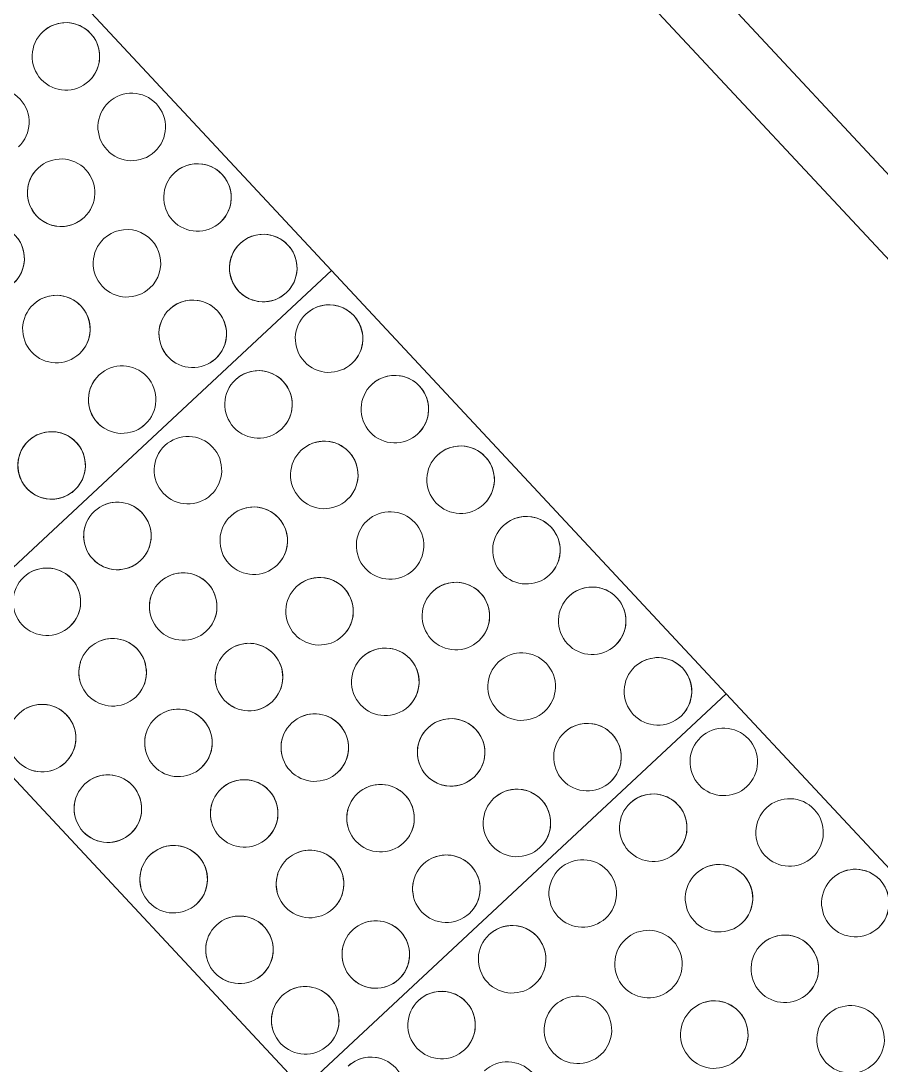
# Model space of a CAD drawing. Header units: millimetres. Extents: x -71377 to 516042, y -145869 to 441446.
# Drawn here: x 239351 to 239797, y 194019 to 194560 of the extents above; entities that cross this region are included whole.
import ezdxf

# ---------------------------------------------------------------- set-up
doc = ezdxf.new("R2010")
doc.units = ezdxf.units.MM
doc.header["$LTSCALE"] = 1000
for name, color, linetype, lineweight in [('A-detl', 7, 'Continuous', 5), ('A-door-hdln', 8, 'Continuous', 5), ('A-ele-8', 8, 'Continuous', 5), ('A-fnsh', 5, 'Continuous', 5), ('AA_점형블럭', 8, 'Continuous', 5)]:
    doc.layers.add(name, color=color, linetype=linetype, lineweight=lineweight)

# ---------------------------------------------------------------- blocks, each defined once
blk = doc.blocks.new('자동문편개형_로비폰_ - _A_ASD_24x23-V15-지반층 배치도')
at = {"layer": 'A-door-hdln'}
blk.add_line((-1155.000000000013, 84.99999999998325), (1154.999999999994, 84.99999999998325), dxfattribs=at)
blk = doc.blocks.new('점자블럭_원형_개수_ - 점자블럭_원형_개수_-V17-지반층 배치도')
at = {"layer": 'AA_점형블럭'}
for p, q in [((300.0000000000001, -300), (300.0000000000001, 0)), ((600, 0), (300, 0)), ((300, 0), (300, -300)), ((600, -300), (600, 0)), ((600, 0), (600, -300)), ((3.383959779057477e-14, -300), (300.0000000000001, -300)), ((300, -300), (600, -300)), ((600, -300), (900.0000000000001, -300))]:
    blk.add_line(p, q, dxfattribs=at)
for centre, radius, start, end in [((324.9999999999998, -24.99999999999973), 17.49999999999996, 2.989721400575706e-13, 179.9999999999999), ((324.9999999999998, -24.99999999999973), 17.49999999999997, 90.0000000000005, 180.0000000000003), ((324.9999999999998, -24.99999999999932), 17.49999999999997, 2.862499213317165e-13, 179.9999999999999), ((324.9999999999998, -24.99999999999932), 17.49999999999998, 90.00000000000045, 180.0000000000002), ((324.9999999999998, -24.99999999999973), 17.5, 30.00000000000072, 60.00000000000049), ((324.9999999999998, -24.99999999999932), 17.49999999999995, 30.00000000000074, 60.00000000000039), ((374.9999999999998, -24.99999999999959), 17.49999999999993, 3.021526947390341e-13, 180), ((374.9999999999998, -24.99999999999959), 17.49999999999997, 90.0000000000005, 180.0000000000003), ((374.9999999999998, -24.99999999999919), 17.49999999999995, 4.452776554048923e-13, 180), ((374.9999999999998, -24.99999999999919), 17.49999999999996, 90.0000000000004, 180.0000000000004), ((374.9999999999998, -24.99999999999959), 17.49999999999994, 30.00000000000049, 60.00000000000072), ((374.9999999999998, -24.99999999999919), 17.49999999999993, 30.00000000000056, 60.00000000000053), ((424.9999999999998, -24.99999999999946), 17.50000000000009, 3.68944343049768e-13, 179.9999999999997), ((424.9999999999998, -24.99999999999946), 17.50000000000006, 90.00000000000061, 180.0000000000002), ((424.9999999999998, -24.99999999999899), 17.50000000000014, 3.68944343049768e-13, 179.9999999999995), ((424.9999999999998, -24.99999999999899), 17.50000000000004, 90.0000000000005, 180.0000000000001), ((424.9999999999998, -24.99999999999946), 17.49999999999997, 30.00000000000066, 60.00000000000062), ((424.9999999999998, -24.99999999999899), 17.49999999999997, 30.00000000000082, 60.00000000000065), ((474.9999999999998, -24.99999999999878), 17.49999999999994, 3.244165775092787e-13, 179.9999999999999), ((474.9999999999998, -24.99999999999878), 17.4999999999999, 90.00000000000034, 180.0000000000003), ((474.9999999999998, -24.99999999999834), 17.4999999999999, 4.007498898644031e-13, 180.0000000000001), ((474.9999999999998, -24.99999999999834), 17.49999999999994, 90.00000000000038, 180.0000000000004), ((474.9999999999998, -24.99999999999878), 17.49999999999997, 30.00000000000052, 60.00000000000058), ((474.9999999999998, -24.99999999999834), 17.49999999999993, 30.00000000000059, 60.00000000000045), ((524.9999999999998, -24.99999999999865), 17.49999999999998, 2.862499213317165e-13, 180.0000000000001), ((524.9999999999998, -24.99999999999865), 17.5, 90.00000000000037, 180.0000000000004), ((524.9999999999998, -24.99999999999811), 17.49999999999988, 2.385416011097637e-13, 180), ((524.9999999999998, -24.99999999999811), 17.49999999999994, 90.00000000000031, 180.0000000000003), ((274.9999999999998, -24.99999999999853), 17.50000000000001, 179.9999999999997, 359.9999999999993), ((274.9999999999998, -24.99999999999799), 17.50000000000006, 179.9999999999996, 359.9999999999994), ((274.9999999999998, -24.99999999999853), 17.49999999999996, 299.9999999999997, 8.905553108097848e-14), ((274.9999999999998, -24.99999999999799), 17.49999999999996, 299.9999999999995, 8.269442171805142e-14), ((324.9999999999998, -24.99999999999973), 17.50000000000009, 179.9999999999997, 359.9999999999991), ((324.9999999999998, -24.99999999999973), 17.50000000000006, 179.9999999999999, 344.9999999999998), ((324.9999999999998, -24.99999999999932), 17.50000000000012, 179.9999999999997, 359.9999999999992), ((324.9999999999998, -24.99999999999932), 17.49999999999995, 179.9999999999998, 344.9999999999997), ((374.9999999999998, -24.99999999999959), 17.50000000000012, 179.9999999999997, 359.9999999999991), ((374.9999999999998, -24.99999999999959), 17.50000000000001, 179.9999999999999, 344.9999999999996), ((374.9999999999998, -24.99999999999919), 17.50000000000012, 179.9999999999997, 359.9999999999992), ((374.9999999999998, -24.99999999999919), 17.50000000000002, 179.9999999999999, 344.9999999999996), ((424.9999999999998, -24.99999999999946), 17.49999999999995, 179.9999999999998, 359.9999999999992), ((424.9999999999998, -24.99999999999946), 17.4999999999999, 179.9999999999999, 344.9999999999997), ((424.9999999999998, -24.99999999999899), 17.49999999999989, 179.9999999999999, 5.088887490341627e-14), ((424.9999999999998, -24.99999999999899), 17.50000000000001, 180, 344.9999999999997), ((474.9999999999998, -24.99999999999878), 17.49999999999996, 179.9999999999997, 359.9999999999993), ((474.9999999999998, -24.99999999999878), 17.50000000000007, 179.9999999999997, 344.9999999999997), ((474.9999999999998, -24.99999999999834), 17.50000000000004, 179.9999999999996, 359.9999999999991), ((474.9999999999998, -24.99999999999834), 17.50000000000007, 179.9999999999999, 344.9999999999997), ((524.9999999999998, -24.99999999999865), 17.50000000000013, 179.9999999999998, 359.9999999999991), ((524.9999999999998, -24.99999999999865), 17.50000000000002, 180, 344.9999999999996), ((524.9999999999998, -24.99999999999811), 17.50000000000004, 179.9999999999998, 359.9999999999991), ((524.9999999999998, -24.99999999999811), 17.50000000000002, 179.9999999999999, 344.9999999999997), ((275.0000000000001, -74.99999999999854), 17.50000000000002, 3.943887805014761e-13, 179.9999999999997), ((275.0000000000001, -74.99999999999854), 17.49999999999999, 1.005055279342471e-12, 180.0000000000003), ((275, -74.9999999999981), 17.50000000000006, 2.464929878134225e-13, 179.9999999999997), ((275, -74.9999999999981), 17.50000000000001, 6.64735928425875e-13, 180.0000000000002), ((325.0000000000001, -74.99999999999989), 17.49999999999993, 6.011248347966047e-13, 179.9999999999999), ((325.0000000000001, -74.99999999999989), 17.49999999999999, 90.0000000000005, 180.0000000000005), ((325, -74.99999999999933), 17.50000000000008, 3.212360228278152e-13, 179.9999999999997), ((325, -74.99999999999933), 17.49999999999999, 90.00000000000037, 180.0000000000001), ((375, -74.99999999999977), 17.50000000000012, 2.544443745170813e-13, 179.9999999999995), ((375, -74.99999999999977), 17.5, 90.00000000000034, 180.0000000000001), ((375, -74.99999999999918), 17.50000000000007, 1.367638513029312e-13, 179.9999999999997), ((375, -74.99999999999918), 17.50000000000002, 90.0000000000005, 180.0000000000001), ((425, -74.99999999999943), 17.50000000000009, 1.622082887546394e-13, 179.9999999999999), ((425, -74.99999999999943), 17.50000000000003, 90.0000000000005, 180.0000000000001), ((425, -74.99999999999909), 17.50000000000013, 2.926110306946435e-13, 179.9999999999996), ((425, -74.99999999999909), 17.49999999999999, 90.00000000000034, 180.0000000000001), ((475.0000000000001, -74.99999999999889), 17.49999999999996, 3.81666561775622e-13, 180.0000000000001), ((475.0000000000001, -74.99999999999889), 17.49999999999998, 90.00000000000064, 180.0000000000004), ((475.0000000000001, -74.99999999999838), 17.50000000000004, 1.653888434361028e-13, 179.9999999999997), ((475.0000000000001, -74.99999999999838), 17.50000000000013, 90.00000000000072, 180.0000000000001), ((525, -74.99999999999875), 17.4999999999999, 3.053332494204976e-13, 180.0000000000001), ((525, -74.99999999999875), 17.49999999999991, 90.00000000000041, 180.0000000000004), ((525, -74.99999999999825), 17.50000000000002, 1.304027419400042e-13, 179.9999999999999), ((525, -74.99999999999825), 17.49999999999996, 90.00000000000045, 180.0000000000001), ((575, -74.99999999999852), 17.50000000000011, 3.722157707221299e-13, 179.9999999999998), ((575, -74.99999999999852), 17.49999999999998, 90.00000000000031, 180.0000000000003), ((575, -74.99999999999811), 17.50000000000007, 2.735277026058625e-13, 179.9999999999996), ((575, -74.99999999999811), 17.50000000000002, 90.0000000000005, 180.0000000000001), ((325.0000000000001, -74.99999999999989), 17.4999999999999, 30.00000000000078, 60.00000000000065), ((325, -74.99999999999933), 17.5000000000001, 30.0000000000009, 60.00000000000061), ((375, -74.99999999999977), 17.5, 30.00000000000092, 60.0000000000005), ((375, -74.99999999999918), 17.50000000000004, 30.0000000000006, 60.00000000000084), ((425, -74.99999999999943), 17.50000000000008, 30.0000000000007, 60.00000000000039), ((425, -74.99999999999909), 17.50000000000013, 30.0000000000009, 60.00000000000055), ((475.0000000000001, -74.99999999999889), 17.5, 30.00000000000062, 60.00000000000041), ((475.0000000000001, -74.99999999999838), 17.49999999999993, 30.0000000000007, 60.00000000000048), ((525, -74.99999999999875), 17.50000000000004, 30.00000000000059, 60.00000000000084), ((525, -74.99999999999825), 17.50000000000004, 30.00000000000059, 60.00000000000088), ((225.0000000000001, -74.99999999999879), 17.50000000000005, 179.9999999999996, 359.9999999999992), ((225.0000000000001, -74.99999999999879), 17.50000000000002, 180.0000000000001, 5.088887490341627e-14), ((225, -74.99999999999822), 17.50000000000006, 179.9999999999998, 359.9999999999991), ((225, -74.99999999999822), 17.49999999999995, 180.0000000000004, 0), ((275.0000000000001, -74.99999999999854), 17.50000000000004, 179.9999999999996, 359.9999999999992), ((275.0000000000001, -74.99999999999854), 17.50000000000001, 180, 5.088887490341627e-14), ((275, -74.9999999999981), 17.5, 179.9999999999998, 359.9999999999991), ((275, -74.9999999999981), 17.49999999999994, 180.0000000000004, 5.088887490341627e-14), ((325.0000000000001, -74.99999999999989), 17.50000000000016, 179.9999999999995, 359.9999999999991), ((325.0000000000001, -74.99999999999989), 17.49999999999991, 179.9999999999997, 344.9999999999995), ((325, -74.99999999999933), 17.5, 179.9999999999998, 359.9999999999994), ((325, -74.99999999999933), 17.50000000000001, 179.9999999999998, 344.9999999999996), ((375, -74.99999999999977), 17.49999999999995, 179.9999999999997, 359.9999999999994), ((375, -74.99999999999977), 17.49999999999999, 179.9999999999997, 344.9999999999997), ((375, -74.99999999999918), 17.49999999999999, 179.9999999999999, 359.9999999999994), ((375, -74.99999999999918), 17.49999999999999, 179.9999999999999, 344.9999999999996), ((425, -74.99999999999943), 17.5, 180, 359.9999999999994), ((425, -74.99999999999943), 17.49999999999994, 179.9999999999999, 344.9999999999997), ((425, -74.99999999999909), 17.49999999999993, 179.9999999999998, 0), ((425, -74.99999999999909), 17.50000000000001, 179.9999999999997, 344.9999999999997), ((475.0000000000001, -74.99999999999889), 17.50000000000013, 179.9999999999998, 359.9999999999989), ((475.0000000000001, -74.99999999999889), 17.50000000000005, 180, 344.9999999999997), ((475.0000000000001, -74.99999999999838), 17.50000000000009, 179.9999999999998, 359.9999999999991), ((475.0000000000001, -74.99999999999838), 17.50000000000005, 179.9999999999999, 344.9999999999996), ((525, -74.99999999999875), 17.49999999999988, 179.9999999999999, 359.9999999999993), ((525, -74.99999999999875), 17.49999999999996, 180, 344.9999999999997), ((525, -74.99999999999825), 17.50000000000002, 179.9999999999997, 359.9999999999993), ((525, -74.99999999999825), 17.49999999999999, 179.9999999999998, 344.9999999999999), ((575, -74.99999999999852), 17.49999999999995, 179.9999999999999, 359.9999999999994), ((575, -74.99999999999852), 17.49999999999999, 179.9999999999998, 344.9999999999997), ((575, -74.99999999999811), 17.50000000000005, 179.9999999999998, 359.9999999999992), ((575, -74.99999999999811), 17.49999999999996, 179.9999999999999, 344.9999999999998), ((225.0000000000001, -124.9999999999988), 17.50000000000004, 3.307776868722057e-13, 179.9999999999996), ((225.0000000000001, -124.9999999999988), 17.5, 8.396664359063685e-13, 180.0000000000001), ((225, -124.9999999999983), 17.50000000000001, 2.289999370653732e-13, 179.9999999999997), ((225, -124.9999999999983), 17.49999999999999, 5.852220613892871e-13, 180.0000000000001), ((275.0000000000001, -124.9999999999987), 17.50000000000005, 4.325554366790383e-13, 179.9999999999995), ((275.0000000000001, -124.9999999999987), 17.50000000000001, 1.113194138512231e-12, 180.0000000000002), ((275, -124.9999999999981), 17.50000000000006, 1.861078853610655e-13, 179.9999999999999), ((275, -124.9999999999981), 17.50000000000001, 5.247915224414803e-13, 180.0000000000002), ((324.9999999999999, -125), 17.5, 1.861078853610655e-13, 179.9999999999999), ((324.9999999999999, -125), 17.50000000000001, 90.00000000000021, 180.0000000000002), ((325.0000000000001, -124.9999999999995), 17.49999999999994, 5.232012451007485e-13, 179.9999999999998), ((325.0000000000001, -124.9999999999995), 17.49999999999998, 90.00000000000053, 180.0000000000003), ((375, -124.9999999999997), 17.49999999999996, 1.653888434361028e-13, 180), ((375, -124.9999999999997), 17.50000000000001, 90.00000000000026, 180.0000000000002), ((375, -124.9999999999992), 17.50000000000007, 1.367638513029312e-13, 179.9999999999998), ((375, -124.9999999999992), 17.50000000000002, 90.0000000000005, 180.0000000000001), ((425, -124.9999999999996), 17.50000000000011, 2.289999370653732e-13, 179.9999999999995), ((425, -124.9999999999996), 17.50000000000002, 90.0000000000005, 180.0000000000001), ((425, -124.999999999999), 17.50000000000008, 1.876527262063475e-13, 179.9999999999998), ((425, -124.999999999999), 17.50000000000001, 90.0000000000005, 180.0000000000001), ((475.0000000000001, -124.9999999999989), 17.49999999999993, 2.289999370653732e-13, 180), ((475.0000000000001, -124.9999999999989), 17.50000000000006, 90.00000000000058, 180.0000000000004), ((475.0000000000001, -124.9999999999986), 17.50000000000001, 4.325554366790383e-13, 179.9999999999999), ((475.0000000000001, -124.9999999999986), 17.50000000000002, 90.0000000000004, 180.0000000000004), ((525, -124.9999999999988), 17.50000000000003, 1.081388591697596e-13, 179.9999999999997), ((525, -124.9999999999988), 17.50000000000003, 90.0000000000005, 180.0000000000001), ((525, -124.9999999999983), 17.50000000000003, 1.526666247102488e-13, 179.9999999999997), ((525, -124.9999999999983), 17.50000000000002, 90.0000000000005, 180.0000000000001), ((575, -124.9999999999986), 17.49999999999998, 3.053332494204976e-13, 180.0000000000001), ((575, -124.9999999999986), 17.49999999999998, 90.00000000000037, 180.0000000000004), ((575, -124.9999999999981), 17.50000000000005, 1.653888434361028e-13, 179.9999999999995), ((575, -124.9999999999981), 17.50000000000006, 90.00000000000058, 180.0000000000002), ((625, -124.9999999999999), 17.49999999999995, 1.84472171524884e-13, 180.0000000000004), ((625, -124.9999999999995), 17.50000000000006, 4.579998741307465e-13, 179.9999999999995), ((625, -124.9999999999999), 17.49999999999996, 6.513775987637278e-13, 165.0000000000004), ((625, -124.9999999999995), 17.49999999999999, 1.116647312166383e-12, 165.0000000000001), ((324.9999999999999, -125), 17.50000000000002, 30.00000000000054, 60.00000000000065), ((325.0000000000001, -124.9999999999995), 17.49999999999984, 30.00000000000068, 60.00000000000095), ((375, -124.9999999999997), 17.50000000000005, 30.00000000000067, 60.0000000000005), ((375, -124.9999999999992), 17.50000000000005, 30.00000000000064, 60.00000000000055), ((425, -124.9999999999996), 17.50000000000003, 30.00000000000069, 60.00000000000034), ((425, -124.999999999999), 17.50000000000008, 30.00000000000081, 60.00000000000044), ((475.0000000000001, -124.9999999999989), 17.49999999999993, 30.00000000000065, 60.00000000000052), ((475.0000000000001, -124.9999999999986), 17.49999999999995, 30.00000000000079, 60.00000000000044), ((525, -124.9999999999988), 17.5000000000001, 30.00000000000058, 60.00000000000063), ((525, -124.9999999999983), 17.50000000000004, 30.00000000000064, 60.00000000000087), ((575, -124.9999999999986), 17.50000000000016, 30.00000000000063, 60.00000000000031), ((575, -124.9999999999981), 17.5, 30.00000000000037, 60.00000000000045), ((225.0000000000001, -124.9999999999988), 17.50000000000004, 179.9999999999997, 359.9999999999992), ((225.0000000000001, -124.9999999999988), 17.49999999999998, 180.0000000000001, 5.088887490341627e-14), ((225, -124.9999999999983), 17.50000000000006, 179.9999999999997, 359.9999999999992), ((225, -124.9999999999983), 17.49999999999995, 180.0000000000002, 5.088887490341627e-14), ((275.0000000000001, -124.9999999999987), 17.49999999999997, 179.9999999999996, 359.9999999999994), ((275.0000000000001, -124.9999999999987), 17.50000000000001, 180, 5.088887490341627e-14), ((275, -124.9999999999981), 17.5, 179.9999999999999, 359.9999999999991), ((275, -124.9999999999981), 17.49999999999994, 180.0000000000005, 1.526666247102488e-13), ((324.9999999999999, -125), 17.49999999999994, 179.9999999999999, 359.9999999999992), ((324.9999999999999, -125), 17.50000000000003, 179.9999999999999, 344.9999999999995), ((325.0000000000001, -124.9999999999995), 17.50000000000013, 179.9999999999996, 359.9999999999992), ((325.0000000000001, -124.9999999999995), 17.49999999999991, 179.9999999999997, 344.9999999999994), ((375, -124.9999999999997), 17.49999999999994, 180, 359.9999999999991), ((375, -124.9999999999997), 17.49999999999998, 180, 344.9999999999996), ((375, -124.9999999999992), 17.50000000000006, 179.9999999999999, 359.9999999999991), ((375, -124.9999999999992), 17.49999999999992, 179.9999999999999, 344.9999999999997), ((425, -124.9999999999996), 17.49999999999993, 179.9999999999999, 359.9999999999995), ((425, -124.9999999999996), 17.49999999999994, 179.9999999999998, 344.9999999999996), ((425, -124.999999999999), 17.5, 180, 359.9999999999992), ((425, -124.999999999999), 17.50000000000001, 179.9999999999998, 344.9999999999997), ((475.0000000000001, -124.9999999999989), 17.50000000000014, 179.9999999999998, 359.9999999999991), ((475.0000000000001, -124.9999999999989), 17.50000000000006, 180.0000000000001, 344.9999999999996), ((475.0000000000001, -124.9999999999986), 17.50000000000007, 179.9999999999996, 359.9999999999992), ((475.0000000000001, -124.9999999999986), 17.49999999999996, 179.9999999999999, 344.9999999999997), ((525, -124.9999999999988), 17.49999999999988, 179.9999999999999, 359.9999999999994), ((525, -124.9999999999988), 17.49999999999996, 179.9999999999999, 344.9999999999999), ((525, -124.9999999999983), 17.49999999999989, 180, 359.9999999999996), ((525, -124.9999999999983), 17.49999999999996, 179.9999999999999, 344.9999999999997), ((575, -124.9999999999986), 17.5, 180, 359.9999999999992), ((575, -124.9999999999986), 17.49999999999996, 180, 344.9999999999996), ((575, -124.9999999999981), 17.49999999999996, 179.9999999999999, 359.9999999999994), ((575, -124.9999999999981), 17.49999999999996, 180, 344.9999999999995), ((625, -124.9999999999999), 17.50000000000005, 179.9999999999999, 359.9999999999989), ((625, -124.9999999999995), 17.49999999999984, 179.9999999999998, 0), ((625, -124.9999999999999), 17.5, 255, 359.9999999999996), ((625, -124.9999999999995), 17.50000000000004, 255.0000000000002, 1.208610778956136e-13), ((625, -124.9999999999999), 17.4999999999999, 209.9999999999999, 239.9999999999999), ((625, -124.9999999999995), 17.4999999999999, 209.9999999999997, 239.9999999999998), ((175.0000000000001, -174.9999999999991), 17.50000000000004, 3.339582415536692e-13, 179.9999999999999), ((175.0000000000001, -174.9999999999991), 17.49999999999999, 6.933609205590465e-13, 180.0000000000002), ((175.0000000000003, -174.9999999999985), 17.50000000000003, 2.791618280415973e-13, 180), ((175.0000000000003, -174.9999999999985), 17.49999999999997, 6.106664988409952e-13, 180.0000000000003), ((225.0000000000003, -174.9999999999989), 17.50000000000008, 2.353610464283002e-13, 179.9999999999998), ((225.0000000000003, -174.9999999999989), 17.49999999999996, 6.997220299219736e-13, 180.0000000000001), ((225.0000000000003, -174.9999999999984), 17.49999999999997, 1.861078853610652e-13, 179.9999999999998), ((225.0000000000003, -174.9999999999984), 17.49999999999995, 8.269442171805144e-13, 180.0000000000004), ((275.0000000000003, -174.9999999999987), 17.50000000000007, 2.798888119687895e-13, 179.9999999999996), ((275.0000000000003, -174.9999999999987), 17.5, 9.305394268053246e-13, 179.9999999999998), ((275.0000000000003, -174.9999999999981), 17.5, 3.722157707221298e-13, 179.9999999999999), ((275.0000000000003, -174.9999999999981), 17.49999999999998, 7.37888686099536e-13, 180.0000000000003), ((325.0000000000003, -175), 17.50000000000003, 2.798888119687895e-13, 179.9999999999998), ((325.0000000000003, -175), 17.5, 7.444315414442609e-13, 179.9999999999998), ((325, -174.9999999999995), 17.5, 3.180554681463517e-13, 180), ((325, -174.9999999999995), 17.49999999999999, 8.841942014468576e-13, 180.0000000000003), ((375, -174.9999999999999), 17.50000000000006, 2.194582730209826e-13, 179.9999999999997), ((375, -174.9999999999999), 17.5, 8.374854841247894e-13, 179.9999999999998), ((375, -174.9999999999993), 17.50000000000006, 1.828818941841522e-14, 180.0000000000001), ((375, -174.9999999999993), 17.50000000000004, 3.68944343049768e-13, 180.0000000000001), ((425, -174.9999999999997), 17.50000000000015, 3.307776868722057e-13, 179.9999999999999), ((425, -174.9999999999997), 17.5, 9.305394268053183e-13, 179.9999999999998), ((424.9999999999999, -174.9999999999992), 17.50000000000017, 1.304027419400042e-13, 179.9999999999994), ((424.9999999999999, -174.9999999999992), 17.50000000000001, 7.31527576736609e-13, 180), ((475.0000000000001, -174.9999999999991), 17.50000000000006, 1.399444059843948e-13, 180), ((475.0000000000001, -174.9999999999991), 17.50000000000011, 7.967289477066109e-13, 180), ((475.0000000000003, -174.9999999999985), 17.50000000000006, 2.703471479243989e-13, 179.9999999999999), ((475.0000000000003, -174.9999999999985), 17.50000000000002, 6.488331550185575e-13, 180.0000000000003), ((525.0000000000003, -174.9999999999989), 17.49999999999982, 4.134721085902572e-13, 180.0000000000003), ((525.0000000000003, -174.9999999999989), 17.49999999999992, 8.396664359063685e-13, 180.0000000000005), ((525.0000000000003, -174.9999999999984), 17.49999999999994, 5.025276396712356e-13, 179.9999999999999), ((525.0000000000003, -174.9999999999984), 17.49999999999993, 1.297666310037115e-12, 180.0000000000004), ((575.0000000000003, -174.9999999999986), 17.50000000000006, 1.84472171524884e-13, 179.9999999999998), ((575.0000000000003, -174.9999999999986), 17.50000000000014, 5.629581786190424e-13, 180.0000000000002), ((575.0000000000003, -174.9999999999981), 17.49999999999989, 3.722157707221292e-13, 179.9999999999999), ((575.0000000000003, -174.9999999999981), 17.50000000000004, 1.068666372971742e-12, 180.0000000000002), ((625.0000000000003, -175), 17.49999999999987, 2.289999370653732e-13, 180.0000000000001), ((625, -174.9999999999994), 17.5, 3.148749134648882e-13, 180), ((625.0000000000003, -175), 17.49999999999994, 4.652697134026667e-13, 105.0000000000007), ((625, -174.9999999999994), 17.50000000000005, 6.513775987637278e-13, 105.0000000000006), ((675, -174.9999999999999), 17.50000000000007, 4.707220928566004e-13, 179.9999999999994), ((675, -174.9999999999999), 17.49999999999987, 1.10365247446784e-12, 180.0000000000001), ((675, -174.9999999999994), 17.5, 3.268019935203764e-13, 179.9999999999998), ((675, -174.9999999999994), 17.49999999999998, 1.116374693193694e-12, 180.0000000000001), ((625.0000000000003, -175), 17.50000000000002, 165.0000000000004, 180.0000000000004), ((625, -174.9999999999994), 17.5, 165.0000000000003, 180), ((175.0000000000001, -174.9999999999991), 17.50000000000004, 179.9999999999998, 359.9999999999991), ((175.0000000000001, -174.9999999999991), 17.49999999999999, 180.0000000000001, 1.526666247102488e-13), ((175.0000000000003, -174.9999999999985), 17.50000000000007, 179.9999999999998, 359.9999999999991), ((175.0000000000003, -174.9999999999985), 17.5, 180.0000000000003, 5.088887490341627e-14), ((225.0000000000003, -174.9999999999989), 17.49999999999997, 179.9999999999998, 359.9999999999992), ((225.0000000000003, -174.9999999999989), 17.50000000000002, 180.0000000000001, 5.088887490341627e-14), ((225.0000000000003, -174.9999999999984), 17.50000000000005, 179.9999999999997, 359.9999999999993), ((225.0000000000003, -174.9999999999984), 17.49999999999998, 180.0000000000001, 5.088887490341627e-14), ((275.0000000000003, -174.9999999999987), 17.50000000000001, 179.9999999999997, 359.9999999999994), ((275.0000000000003, -174.9999999999987), 17.49999999999999, 180.0000000000001, 5.088887490341627e-14), ((275.0000000000003, -174.9999999999981), 17.49999999999999, 179.9999999999998, 359.9999999999994), ((275.0000000000003, -174.9999999999981), 17.5, 180.0000000000001, 359.9999999999996), ((325.0000000000003, -175), 17.50000000000005, 179.9999999999997, 359.9999999999991), ((325.0000000000003, -175), 17.50000000000002, 180.0000000000003, 359.9999999999996), ((325, -174.9999999999995), 17.50000000000007, 179.9999999999997, 359.9999999999992), ((325, -174.9999999999995), 17.50000000000006, 179.9999999999999, 0), ((375, -174.9999999999999), 17.50000000000001, 179.9999999999997, 359.9999999999992), ((375, -174.9999999999999), 17.50000000000006, 179.9999999999998, 0), ((375, -174.9999999999993), 17.50000000000007, 179.9999999999997, 359.9999999999991), ((375, -174.9999999999993), 17.50000000000003, 180.0000000000005, 359.9999999999996), ((425, -174.9999999999997), 17.50000000000006, 179.9999999999997, 359.9999999999994), ((425, -174.9999999999997), 17.50000000000006, 179.9999999999998, 0), ((424.9999999999999, -174.9999999999992), 17.49999999999998, 179.9999999999997, 359.9999999999996), ((424.9999999999999, -174.9999999999992), 17.50000000000011, 180.0000000000001, 2.035554996136651e-13), ((475.0000000000001, -174.9999999999991), 17.50000000000013, 179.9999999999996, 359.9999999999992), ((475.0000000000001, -174.9999999999991), 17.50000000000006, 179.9999999999997, 0), ((475.0000000000003, -174.9999999999985), 17.50000000000011, 179.9999999999997, 359.9999999999992), ((475.0000000000003, -174.9999999999985), 17.49999999999994, 179.9999999999998, 0), ((525.0000000000003, -174.9999999999989), 17.50000000000014, 179.9999999999996, 359.9999999999986), ((525.0000000000003, -174.9999999999989), 17.49999999999989, 179.9999999999997, 0), ((525.0000000000003, -174.9999999999984), 17.50000000000015, 179.9999999999995, 359.9999999999991), ((525.0000000000003, -174.9999999999984), 17.50000000000003, 179.9999999999999, 5.088887490341627e-14), ((575.0000000000003, -174.9999999999986), 17.50000000000007, 179.9999999999998, 359.9999999999991), ((575.0000000000003, -174.9999999999986), 17.49999999999999, 180.0000000000004, 359.9999999999996), ((575.0000000000003, -174.9999999999981), 17.50000000000006, 179.9999999999998, 359.9999999999991), ((575.0000000000003, -174.9999999999981), 17.49999999999999, 180.0000000000001, 359.9999999999996), ((625.0000000000003, -175), 17.50000000000005, 179.9999999999997, 359.9999999999989), ((625.0000000000003, -175), 17.49999999999988, 180.0000000000004, 359.9999999999995), ((625, -174.9999999999994), 17.50000000000004, 179.9999999999998, 359.9999999999992), ((625, -174.9999999999994), 17.50000000000004, 180.0000000000003, 5.088887490341627e-14), ((675, -174.9999999999999), 17.49999999999988, 179.9999999999996, 359.9999999999995), ((675, -174.9999999999999), 17.49999999999995, 179.9999999999999, 5.088887490341627e-14), ((675, -174.9999999999994), 17.49999999999989, 179.9999999999996, 359.9999999999994), ((675, -174.9999999999994), 17.5, 179.9999999999997, 5.088887490341627e-14), ((725, -174.9999999999997), 17.50000000000014, 179.9999999999999, 359.9999999999989), ((725, -174.9999999999997), 17.49999999999989, 179.9999999999997, 0), ((725, -174.9999999999992), 17.50000000000016, 179.9999999999999, 359.9999999999987), ((725, -174.9999999999992), 17.49999999999989, 180.0000000000002, 359.9999999999996), ((125.0000000000004, -224.9999999999997), 17.5, 3.722157707221298e-13, 179.9999999999999), ((125.0000000000004, -224.9999999999997), 17.49999999999999, 1.024138607431252e-12, 180.0000000000003), ((125.0000000000003, -224.9999999999992), 17.50000000000003, 1.861078853610646e-13, 179.9999999999998), ((125.0000000000003, -224.9999999999992), 17.49999999999994, 7.44431541444255e-13, 179.9999999999998), ((175.0000000000004, -224.9999999999991), 17.50000000000001, 4.071109992273301e-13, 179.9999999999998), ((175.0000000000004, -224.9999999999991), 17.49999999999999, 8.269442171805144e-13, 180.0000000000004), ((175.0000000000003, -224.9999999999987), 17.50000000000009, 2.289999370653732e-13, 179.9999999999998), ((175.0000000000003, -224.9999999999987), 17.49999999999997, 6.51377598763723e-13, 179.9999999999998), ((225.0000000000003, -224.999999999999), 17.5000000000001, 3.68944343049768e-13, 179.9999999999995), ((225.0000000000003, -224.999999999999), 17.49999999999996, 1.110013583830767e-12, 180.0000000000002), ((225.0000000000003, -224.9999999999984), 17.49999999999999, 3.307776868722057e-13, 179.9999999999999), ((225.0000000000003, -224.9999999999984), 17.49999999999999, 6.933609205590465e-13, 180.0000000000003), ((275.0000000000003, -224.9999999999988), 17.50000000000007, 2.798888119687895e-13, 179.9999999999996), ((275.0000000000003, -224.9999999999988), 17.49999999999994, 1.020958052749789e-12, 180.0000000000003), ((275.0000000000003, -224.9999999999983), 17.49999999999997, 4.198332179531842e-13, 180.0000000000001), ((275.0000000000003, -224.9999999999983), 17.49999999999999, 9.287219669873468e-13, 180.0000000000004), ((325.0000000000003, -225), 17.50000000000005, 2.798888119687895e-13, 179.9999999999996), ((325.0000000000003, -225), 17.5, 9.305394268053246e-13, 179.9999999999998), ((325.0000000000003, -224.9999999999996), 17.5, 1.861078853610652e-13, 179.9999999999999), ((325.0000000000003, -224.9999999999996), 17.50000000000003, 6.551942643814845e-13, 180.0000000000003), ((375.0000000000003, -224.9999999999999), 17.50000000000004, 4.198332179531842e-13, 179.9999999999999), ((375.0000000000003, -224.9999999999999), 17.49999999999998, 1.017777498068325e-12, 180.0000000000003), ((375.0000000000003, -224.9999999999995), 17.50000000000003, 2.798888119687895e-13, 179.9999999999999), ((375.0000000000003, -224.9999999999995), 17.5, 7.887775610029521e-13, 180.0000000000002), ((425.0000000000003, -224.9999999999997), 17.49999999999994, 2.639860385614719e-13, 180.0000000000001), ((425.0000000000003, -224.9999999999997), 17.49999999999997, 1.075027482334669e-12, 180.0000000000002), ((425.0000000000003, -224.9999999999992), 17.50000000000005, 3.307776868722057e-13, 179.9999999999999), ((425.0000000000003, -224.9999999999992), 17.5, 9.305394268053276e-13, 179.9999999999998), ((475.0000000000003, -224.9999999999991), 17.50000000000002, 3.307776868722057e-13, 179.9999999999999), ((475.0000000000003, -224.9999999999991), 17.50000000000003, 1.030499716794179e-12, 180.0000000000003), ((475.0000000000003, -224.9999999999987), 17.49999999999994, 1.861078853610655e-13, 180), ((475.0000000000003, -224.9999999999987), 17.50000000000006, 1.023593369485867e-12, 179.9999999999998), ((525.0000000000003, -224.999999999999), 17.49999999999988, 6.52013709700021e-13, 179.9999999999999), ((525.0000000000003, -224.999999999999), 17.49999999999995, 1.39308295048102e-12, 180.0000000000004), ((525.0000000000003, -224.9999999999984), 17.4999999999999, 4.579998741307465e-13, 180.0000000000002), ((525.0000000000003, -224.9999999999984), 17.49999999999992, 8.014997797288062e-13, 180.0000000000004), ((575.0000000000003, -224.9999999999988), 17.50000000000012, 4.579998741307465e-13, 179.9999999999998), ((575.0000000000003, -224.9999999999988), 17.50000000000009, 1.017777498068325e-12, 180.0000000000003), ((575.0000000000003, -224.9999999999982), 17.49999999999998, 2.735277026058625e-13, 180.0000000000003), ((575.0000000000003, -224.9999999999982), 17.50000000000011, 6.513775987637325e-13, 180), ((625.0000000000003, -225), 17.49999999999989, 3.053332494204976e-13, 179.9999999999997), ((625.0000000000003, -224.9999999999996), 17.49999999999988, 2.83069366650253e-13, 180), ((625.0000000000003, -225), 17.49999999999994, 7.444315414442613e-13, 105.0000000000007), ((625.0000000000003, -224.9999999999996), 17.49999999999994, 5.583236560831977e-13, 105.0000000000007), ((675.0000000000003, -224.9999999999999), 17.49999999999989, 3.72215770722128e-13, 179.9999999999998), ((675.0000000000003, -224.9999999999999), 17.49999999999996, 1.160902458734184e-12, 180.0000000000001), ((675.0000000000003, -224.9999999999995), 17.50000000000012, 5.59777623937579e-13, 179.9999999999993), ((675.0000000000003, -224.9999999999995), 17.49999999999996, 1.351735739621995e-12, 180.0000000000001), ((725.0000000000003, -224.9999999999997), 17.49999999999988, 6.615553737444113e-13, 180.0000000000007), ((725.0000000000003, -224.9999999999997), 17.49999999999993, 5.53416514574652e-13, 180.0000000000009), ((725.0000000000003, -224.9999999999992), 17.49999999999977, 2.04350638284031e-13, 179.9999999999999), ((725.0000000000003, -224.9999999999992), 17.5, 8.374854841247933e-13, 180), ((625.0000000000003, -225), 17.49999999999999, 165.0000000000004, 180.0000000000003), ((625.0000000000003, -224.9999999999996), 17.49999999999999, 165.0000000000003, 180.0000000000003), ((125.0000000000004, -224.9999999999997), 17.50000000000005, 179.9999999999997, 359.9999999999991), ((125.0000000000004, -224.9999999999997), 17.49999999999999, 180.0000000000002, 5.088887490341627e-14), ((125.0000000000003, -224.9999999999992), 17.49999999999998, 179.9999999999997, 359.9999999999991), ((125.0000000000003, -224.9999999999992), 17.49999999999997, 180.0000000000002, 1.526666247102488e-13), ((175.0000000000004, -224.9999999999991), 17.50000000000009, 179.9999999999997, 359.9999999999991), ((175.0000000000004, -224.9999999999991), 17.50000000000003, 180.0000000000002, 359.9999999999995), ((175.0000000000003, -224.9999999999987), 17.49999999999996, 179.9999999999997, 359.9999999999994), ((175.0000000000003, -224.9999999999987), 17.49999999999995, 180.0000000000001, 1.526666247102488e-13), ((225.0000000000003, -224.999999999999), 17.49999999999996, 179.9999999999997, 359.9999999999995), ((225.0000000000003, -224.999999999999), 17.50000000000006, 180, 2.035554996136651e-13), ((225.0000000000003, -224.9999999999984), 17.50000000000007, 179.9999999999997, 359.9999999999992), ((225.0000000000003, -224.9999999999984), 17.50000000000002, 180.0000000000002, 5.088887490341627e-14), ((275.0000000000003, -224.9999999999988), 17.5, 179.9999999999996, 359.9999999999994), ((275.0000000000003, -224.9999999999988), 17.49999999999996, 180.0000000000001, 1.017777498068325e-13), ((275.0000000000003, -224.9999999999983), 17.50000000000008, 179.9999999999996, 359.9999999999991), ((275.0000000000003, -224.9999999999983), 17.50000000000001, 180, 5.088887490341627e-14), ((325.0000000000003, -225), 17.50000000000007, 179.9999999999996, 359.9999999999992), ((325.0000000000003, -225), 17.5, 179.9999999999998, 0), ((325.0000000000003, -224.9999999999996), 17.50000000000005, 179.9999999999997, 359.9999999999991), ((325.0000000000003, -224.9999999999996), 17.50000000000003, 179.9999999999999, 5.088887490341627e-14), ((375.0000000000003, -224.9999999999999), 17.50000000000006, 179.9999999999998, 359.9999999999994), ((375.0000000000003, -224.9999999999999), 17.50000000000003, 180.0000000000001, 359.9999999999996), ((375.0000000000003, -224.9999999999995), 17.50000000000005, 179.9999999999997, 359.9999999999991), ((375.0000000000003, -224.9999999999995), 17.50000000000004, 180.0000000000002, 1.017777498068325e-13), ((425.0000000000003, -224.9999999999997), 17.50000000000006, 179.9999999999998, 359.9999999999991), ((425.0000000000003, -224.9999999999997), 17.50000000000006, 179.9999999999999, 0), ((425.0000000000003, -224.9999999999992), 17.50000000000003, 179.9999999999997, 359.9999999999991), ((425.0000000000003, -224.9999999999992), 17.49999999999994, 180, 0), ((475.0000000000003, -224.9999999999991), 17.50000000000006, 179.9999999999998, 359.9999999999992), ((475.0000000000003, -224.9999999999991), 17.50000000000006, 180, 359.9999999999996), ((475.0000000000003, -224.9999999999987), 17.50000000000006, 179.9999999999998, 359.9999999999993), ((475.0000000000003, -224.9999999999987), 17.50000000000006, 180, 0), ((525.0000000000003, -224.999999999999), 17.50000000000009, 179.9999999999994, 359.9999999999993), ((525.0000000000003, -224.999999999999), 17.50000000000001, 179.9999999999999, 1.017777498068325e-13), ((525.0000000000003, -224.9999999999984), 17.50000000000014, 179.9999999999996, 359.9999999999989), ((525.0000000000003, -224.9999999999984), 17.49999999999988, 180.0000000000001, 0), ((575.0000000000003, -224.9999999999988), 17.50000000000011, 179.9999999999997, 359.9999999999994), ((575.0000000000003, -224.9999999999988), 17.5, 179.9999999999999, 0), ((575.0000000000003, -224.9999999999982), 17.50000000000018, 179.9999999999999, 359.9999999999988), ((575.0000000000003, -224.9999999999982), 17.50000000000006, 180.0000000000002, 5.088887490341627e-14), ((625.0000000000003, -225), 17.50000000000001, 179.9999999999997, 359.9999999999992), ((625.0000000000003, -225), 17.49999999999977, 179.9999999999998, 0), ((625.0000000000003, -224.9999999999996), 17.50000000000005, 179.9999999999997, 359.9999999999992), ((625.0000000000003, -224.9999999999996), 17.49999999999989, 180.0000000000001, 359.9999999999996), ((675.0000000000003, -224.9999999999999), 17.49999999999986, 179.9999999999998, 2.035554996136651e-13), ((675.0000000000003, -224.9999999999999), 17.49999999999994, 179.9999999999999, 5.088887490341627e-14), ((675.0000000000003, -224.9999999999995), 17.49999999999988, 179.9999999999996, 5.088887490341627e-14), ((675.0000000000003, -224.9999999999995), 17.49999999999996, 179.9999999999998, 1.526666247102488e-13), ((725.0000000000003, -224.9999999999997), 17.50000000000021, 179.9999999999995, 359.9999999999982), ((725.0000000000003, -224.9999999999997), 17.49999999999989, 180.0000000000004, 359.9999999999996), ((725.0000000000003, -224.9999999999992), 17.50000000000003, 179.9999999999997, 359.9999999999992), ((725.0000000000003, -224.9999999999992), 17.49999999999992, 180.0000000000003, 5.088887490341627e-14), ((775.0000000000003, -224.9999999999991), 17.50000000000006, 179.9999999999997, 359.9999999999993), ((775.0000000000003, -224.9999999999991), 17.50000000000011, 180, 0), ((775.0000000000003, -224.9999999999987), 17.49999999999994, 179.9999999999997, 359.9999999999994), ((775.0000000000003, -224.9999999999987), 17.50000000000004, 180.0000000000001, 359.9999999999996), ((175.0000000000004, -274.9999999999991), 17.49999999999997, 3.722157707221292e-13, 179.9999999999998), ((175.0000000000004, -274.9999999999991), 17.50000000000003, 1.011416388705398e-12, 180.0000000000003), ((175.0000000000003, -274.9999999999987), 17.5000000000001, 3.68944343049768e-13, 179.9999999999994), ((175.0000000000003, -274.9999999999987), 17.5, 9.700691778463726e-13, 180.0000000000002), ((225.0000000000003, -274.9999999999989), 17.50000000000007, 2.798888119687895e-13, 179.9999999999999), ((225.0000000000003, -274.9999999999989), 17.49999999999994, 6.106664988409952e-13, 180.0000000000002), ((225.0000000000003, -274.9999999999984), 17.50000000000007, 3.244165775092787e-13, 179.9999999999996), ((225.0000000000003, -274.9999999999984), 17.49999999999998, 9.287219669873468e-13, 180.0000000000002), ((275.0000000000003, -274.9999999999987), 17.50000000000009, 2.798888119687895e-13, 179.9999999999995), ((275.0000000000003, -274.9999999999987), 17.49999999999994, 1.020958052749789e-12, 180.0000000000003), ((275.0000000000003, -274.9999999999982), 17.49999999999992, 2.798888119687895e-13, 180.0000000000001), ((275.0000000000003, -274.9999999999982), 17.49999999999994, 6.488331550185575e-13, 180.0000000000003), ((325.0000000000003, -275), 17.50000000000003, 2.735277026058625e-13, 180.0000000000001), ((325.0000000000003, -275), 17.50000000000011, 5.583236560831993e-13, 180), ((325.0000000000003, -274.9999999999995), 17.5, 1.861078853610652e-13, 179.9999999999998), ((325.0000000000003, -274.9999999999995), 17.50000000000003, 8.396664359063685e-13, 180.0000000000003), ((375.0000000000002, -274.9999999999999), 17.50000000000017, 1.861078853610646e-13, 179.9999999999998), ((375.0000000000002, -274.9999999999999), 17.49999999999994, 7.444315414442536e-13, 179.9999999999998), ((375.0000000000003, -274.9999999999995), 17.49999999999994, 3.722157707221292e-13, 180), ((375.0000000000003, -274.9999999999995), 17.49999999999994, 7.444315414442559e-13, 180), ((425.0000000000003, -274.9999999999998), 17.50000000000006, 3.722157707221292e-13, 179.9999999999996), ((425.0000000000003, -274.9999999999998), 17.49999999999999, 1.030499716794179e-12, 180.0000000000003), ((425.0000000000002, -274.9999999999992), 17.50000000000011, 1.861078853610652e-13, 179.9999999999998), ((425.0000000000002, -274.9999999999992), 17.49999999999994, 7.444315414442536e-13, 179.9999999999998), ((475.0000000000003, -274.9999999999991), 17.50000000000009, 1.78111062161957e-13, 180), ((475.0000000000003, -274.9999999999991), 17.50000000000009, 9.223608576244198e-13, 180.0000000000002), ((475.0000000000003, -274.9999999999987), 17.50000000000011, 3.75305452412695e-13, 179.9999999999998), ((475.0000000000003, -274.9999999999987), 17.50000000000007, 8.396664359063685e-13, 180.0000000000003), ((525.0000000000003, -274.9999999999989), 17.49999999999985, 5.53416514574652e-13, 180), ((525.0000000000003, -274.9999999999989), 17.4999999999999, 1.017777498068325e-12, 180.0000000000004), ((525.0000000000003, -274.9999999999984), 17.49999999999987, 5.59777623937579e-13, 180), ((525.0000000000003, -274.9999999999984), 17.49999999999994, 1.119555247875158e-12, 180.0000000000004), ((575.0000000000003, -274.9999999999987), 17.50000000000009, 1.78111062161957e-13, 179.9999999999998), ((575.0000000000003, -274.9999999999987), 17.50000000000007, 8.396664359063685e-13, 180.0000000000001), ((575.0000000000003, -274.9999999999982), 17.49999999999998, 2.735277026058625e-13, 180.0000000000001), ((575.0000000000003, -274.9999999999982), 17.50000000000011, 5.583236560831993e-13, 180), ((625.0000000000002, -274.9999999999999), 17.50000000000009, 359.9999999999996, 179.9999999999999), ((625.0000000000003, -274.9999999999995), 17.49999999999988, 2.576249291985449e-13, 179.9999999999999), ((625.0000000000002, -274.9999999999999), 17.50000000000002, 3.722157707221339e-13, 105.0000000000003), ((625.0000000000003, -274.9999999999995), 17.49999999999994, 5.583236560831974e-13, 105.0000000000007), ((675.0000000000003, -274.9999999999999), 17.5000000000001, 6.488331550185575e-13, 179.9999999999992), ((675.0000000000003, -274.9999999999999), 17.49999999999999, 1.027319162112716e-12, 180.0000000000003), ((675.0000000000002, -274.9999999999994), 17.50000000000002, 1.876527262063475e-13, 179.9999999999998), ((675.0000000000002, -274.9999999999994), 17.49999999999998, 4.579998741307465e-13, 180.0000000000003), ((725.0000000000003, -274.9999999999997), 17.49999999999972, 7.474303501439265e-13, 180.0000000000005), ((725.0000000000003, -274.9999999999997), 17.49999999999985, 7.442497954624631e-13, 180.0000000000007), ((725.0000000000003, -274.9999999999993), 17.49999999999989, 3.72215770722128e-13, 179.9999999999996), ((725.0000000000003, -274.9999999999993), 17.49999999999998, 1.113194138512231e-12, 180.0000000000001), ((775.0000000000003, -274.999999999999), 17.49999999999988, 2.480832651541543e-13, 180.0000000000001), ((775.0000000000003, -274.999999999999), 17.49999999999999, 8.396664359063685e-13, 180.0000000000003), ((775.0000000000003, -274.9999999999987), 17.49999999999988, 2.480832651541543e-13, 180.0000000000001), ((775.0000000000003, -274.9999999999987), 17.49999999999996, 9.287219669873468e-13, 180.0000000000002), ((625.0000000000002, -274.9999999999999), 17.5000000000001, 165, 180.0000000000001), ((625.0000000000003, -274.9999999999995), 17.5, 165.0000000000005, 180), ((175.0000000000004, -274.9999999999991), 17.50000000000007, 179.9999999999995, 359.9999999999994), ((175.0000000000004, -274.9999999999991), 17.5, 180, 0), ((175.0000000000003, -274.9999999999987), 17.49999999999999, 179.9999999999997, 359.9999999999994), ((175.0000000000003, -274.9999999999987), 17.50000000000003, 179.9999999999998, 0), ((225.0000000000003, -274.9999999999989), 17.50000000000006, 179.9999999999998, 359.9999999999991), ((225.0000000000003, -274.9999999999989), 17.50000000000001, 180.0000000000001, 1.017777498068325e-13), ((225.0000000000003, -274.9999999999984), 17.49999999999996, 179.9999999999999, 359.9999999999994), ((225.0000000000003, -274.9999999999984), 17.49999999999999, 180.0000000000001, 5.088887490341627e-14), ((275.0000000000003, -274.9999999999987), 17.5, 179.9999999999996, 359.9999999999994), ((275.0000000000003, -274.9999999999987), 17.50000000000006, 180, 0), ((275.0000000000003, -274.9999999999982), 17.50000000000011, 179.9999999999996, 359.9999999999989), ((275.0000000000003, -274.9999999999982), 17.49999999999994, 180, 359.9999999999994), ((325.0000000000003, -275), 17.50000000000008, 179.9999999999996, 359.9999999999989), ((325.0000000000003, -275), 17.50000000000006, 180.0000000000001, 359.9999999999996), ((325.0000000000003, -274.9999999999995), 17.50000000000001, 179.9999999999997, 359.9999999999992), ((325.0000000000003, -274.9999999999995), 17.49999999999998, 179.9999999999999, 1.017777498068325e-13), ((375.0000000000002, -274.9999999999999), 17.49999999999994, 179.9999999999998, 359.9999999999993), ((375.0000000000002, -274.9999999999999), 17.49999999999997, 180.0000000000003, 1.017777498068325e-13), ((375.0000000000003, -274.9999999999995), 17.50000000000003, 179.9999999999997, 359.9999999999994), ((375.0000000000003, -274.9999999999995), 17.5, 179.9999999999998, 0), ((425.0000000000003, -274.9999999999998), 17.49999999999998, 179.9999999999997, 359.9999999999996), ((425.0000000000003, -274.9999999999998), 17.49999999999994, 179.9999999999998, 0), ((425.0000000000002, -274.9999999999992), 17.49999999999994, 179.9999999999998, 359.9999999999993), ((425.0000000000002, -274.9999999999992), 17.49999999999997, 180.0000000000003, 1.017777498068325e-13), ((475.0000000000003, -274.9999999999991), 17.50000000000009, 179.9999999999998, 359.9999999999993), ((475.0000000000003, -274.9999999999991), 17.5, 180, 2.035554996136651e-13), ((475.0000000000003, -274.9999999999987), 17.50000000000007, 179.9999999999995, 359.9999999999994), ((475.0000000000003, -274.9999999999987), 17.50000000000001, 180.0000000000003, 5.088887490341627e-14), ((525.0000000000003, -274.9999999999989), 17.50000000000012, 179.9999999999994, 359.9999999999991), ((525.0000000000003, -274.9999999999989), 17.50000000000009, 180, 359.9999999999994), ((525.0000000000003, -274.9999999999984), 17.50000000000007, 179.9999999999993, 359.9999999999994), ((525.0000000000003, -274.9999999999984), 17.49999999999998, 179.9999999999998, 359.9999999999994), ((575.0000000000003, -274.9999999999987), 17.50000000000006, 179.9999999999998, 359.9999999999991), ((575.0000000000003, -274.9999999999987), 17.5, 179.9999999999998, 0), ((575.0000000000003, -274.9999999999982), 17.50000000000007, 179.9999999999997, 359.9999999999992), ((575.0000000000003, -274.9999999999982), 17.49999999999993, 180.0000000000003, 359.9999999999996), ((625.0000000000002, -274.9999999999999), 17.49999999999989, 180, 359.9999999999989), ((625.0000000000002, -274.9999999999999), 17.4999999999999, 180.000000000001, 359.9999999999996), ((625.0000000000003, -274.9999999999995), 17.5, 179.9999999999996, 359.9999999999994), ((625.0000000000003, -274.9999999999995), 17.49999999999989, 179.9999999999998, 0), ((675.0000000000003, -274.9999999999999), 17.49999999999993, 179.9999999999995, 1.017777498068325e-13), ((675.0000000000003, -274.9999999999999), 17.49999999999989, 180, 0), ((675.0000000000002, -274.9999999999994), 17.49999999999988, 179.9999999999999, 359.9999999999996), ((675.0000000000002, -274.9999999999994), 17.49999999999987, 180.0000000000007, 1.526666247102488e-13), ((725.0000000000003, -274.9999999999997), 17.50000000000023, 179.9999999999995, 359.9999999999982), ((725.0000000000003, -274.9999999999997), 17.49999999999988, 180.0000000000003, 359.9999999999995), ((725.0000000000003, -274.9999999999993), 17.50000000000003, 179.9999999999993, 359.9999999999991), ((725.0000000000003, -274.9999999999993), 17.49999999999977, 180, 0), ((775.0000000000003, -274.999999999999), 17.49999999999998, 179.9999999999998, 359.9999999999987), ((775.0000000000003, -274.999999999999), 17.50000000000012, 180.0000000000001, 5.088887490341627e-14), ((775.0000000000003, -274.9999999999987), 17.49999999999993, 179.9999999999995, 359.9999999999994), ((775.0000000000003, -274.9999999999987), 17.50000000000006, 179.9999999999999, 1.017777498068325e-13)]:
    blk.add_arc(centre, radius, start, end, dxfattribs=at)

msp = doc.modelspace()

# ---------------------------------------------------------------- linework, layer by layer
at = {"layer": 'A-ele-8'}
msp.add_line((240215.2947308503, 193992.444295463), (238564.8586609333, 195762.3202174183), dxfattribs=at)
at = {"layer": 'A-fnsh'}
msp.add_line((240447.1741786818, 193743.784041974), (238564.8586609336, 195762.3202174185), dxfattribs=at)

# ---------------------------------------------------------------- block references
at = {"layer": 'A-detl', "lineweight": 9, "rotation": 133.0000012484762}
msp.add_blockref('자동문편개형_로비폰_ - _A_ASD_24x23-V15-지반층 배치도', (239474.182369869, 194955.8120696805), dxfattribs=at)
at = {"layer": 'AA_점형블럭', "rotation": 133.0000012484766}
msp.add_blockref('점자블럭_원형_개수_ - 점자블럭_원형_개수_-V17-지반층 배치도', (239702.2479071447, 193787.485869502), dxfattribs=at)

doc.saveas('drawing.dxf')
